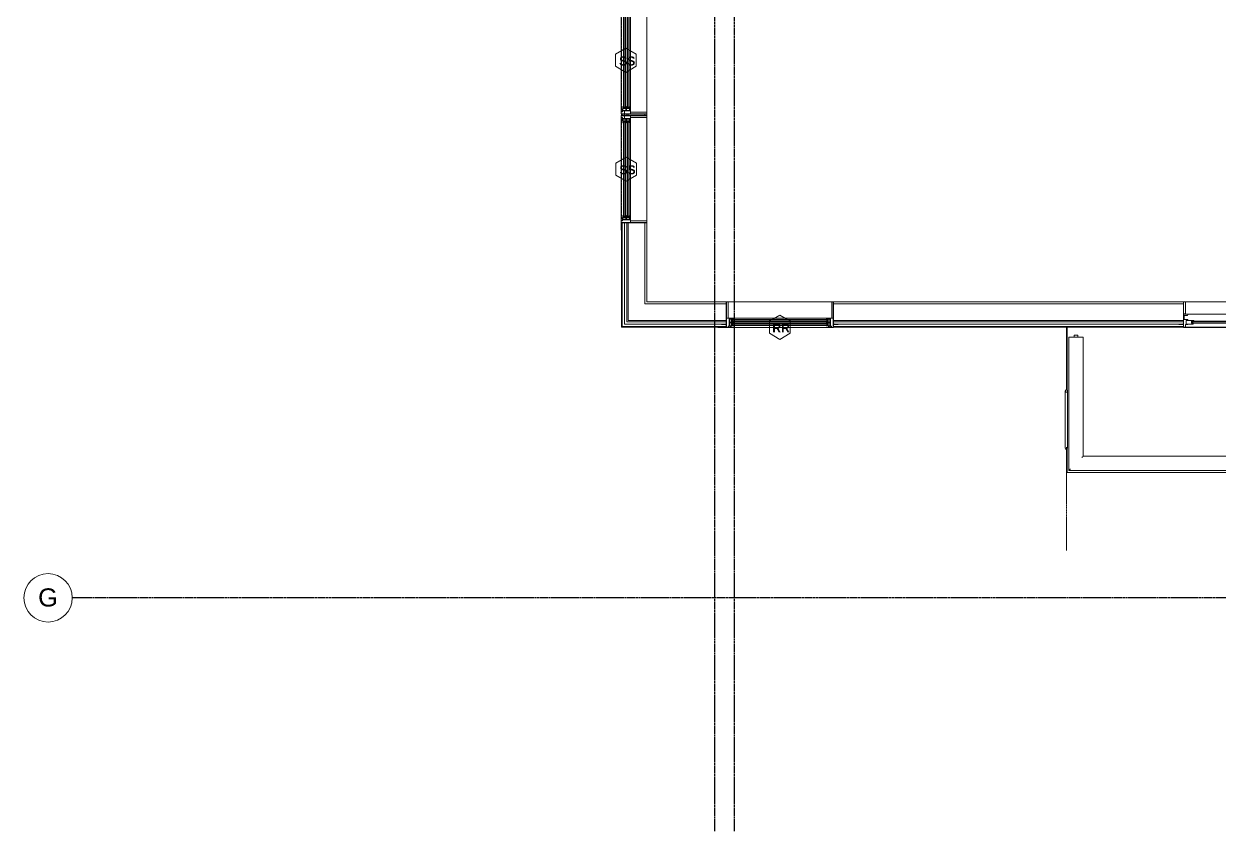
# Model space of a CAD drawing. Header units: inches. Extents: x -4058 to -1781, y 9814 to 12264.
# Drawn here: x -4057.8 to -3662.7, y 9814 to 10081 of the extents above; entities that cross this region are included whole.
import ezdxf

# ---------------------------------------------------------------- set-up
doc = ezdxf.new("R2010")
doc.units = ezdxf.units.IN
doc.header["$MEASUREMENT"] = 0
for name, pattern in [('Center 1_4_', [0.53125, 0.25, -0.09375, 0.09375, -0.09375]), ('Dash', [0.25, 0.125, -0.125]), ('Grid Line 1_2_', [0.875, 0.5, -0.125, 0.125, -0.125])]:
    doc.linetypes.add(name, pattern=pattern)
for name, color, linetype, lineweight in [('0-1', 7, 'Continuous', 5), ('0-2', 7, 'Continuous', 9), ('0-4', 165, 'Continuous', 5), ('A-DETL-CNTR-1', 7, 'Center 1_4_', 9), ('A-DETL-GENF-1', 7, 'Continuous', 9), ('A-DETL-GENF-2', 92, 'Continuous', 18), ('A-DETL-GENF-HDLN-1', 7, 'Dash', 9), ('A-DETL-GENF-HDLN-2', 1, 'Continuous', 18), ('A-DOOR', 31, 'Continuous', 18), ('A-DOOR-1', 7, 'Continuous', 9), ('A-DOOR-FRAM-1', 7, 'Continuous', 9), ('A-FLOR-1', 7, 'Continuous', 9), ('A-FLOR-2', 192, 'Continuous', 9), ('A-FLOR-HRAL-1', 7, 'Continuous', 9), ('A-GLAZ', 151, 'Continuous', 18), ('A-GLAZ-1', 10, 'Continuous', 30), ('A-GLAZ-2', 7, 'Continuous', 9), ('A-GLAZ-IDEN', 152, 'Continuous', 9), ('A-WALL-1', 7, 'Continuous', 9), ('A-WALL-2', 250, 'Continuous', 18), ('S-BEAM-1', 7, 'Continuous', 9), ('S-GRID-1', 1, 'Grid Line 1_2_', 30), ('S-GRID-IDEN', 1, 'Continuous', 9), ('S-GRID-IDEN-1', 147, 'Continuous', 9)]:
    doc.layers.add(name, color=color, linetype=linetype, lineweight=lineweight)
doc.styles.add('Arial', font='arial.ttf', dxfattribs={"height": 6})
doc.styles.add('Century Gothic_B', font='GOTHICB.TTF', dxfattribs={"height": 3})

# ---------------------------------------------------------------- blocks, each defined once
blk = doc.blocks.new('Door-Sliding-Marvin-2_Panel_Patio_Door-Essential - RR-MARVIN ESSENTIAL SLIDING - 6_-0_X6_-10_ - 3RD FLOOR 2-3446947-UNITS PLANS - 3RD FLOOR')
at = {"layer": 'A-DETL-GENF-1'}
for p, q in [((-32.87, -2.72), (-32.87, -2.27)), ((-32.61, -2.72), (-32.61, -2.27))]:
    blk.add_line(p, q, dxfattribs=at)
at = {"layer": 'A-DETL-GENF-2'}
for p, q in [((-35.75, 4.19), (-35.06, 4.19)), ((-35.75, 0.22), (-35.75, 4.19)), ((-35.06, 4.19), (-35.06, 0.22)), ((35.06, 4.19), (35.75, 4.19)), ((35.06, 0.22), (35.06, 4.19)), ((35.75, 4.19), (35.75, 0.22)), ((-35.06, 0.22), (-35.75, 0.22)), ((-35.75, 0.19), (-34.25, 0.19)), ((-35.75, -4.28), (-35.75, 0.19)), ((-34.25, 0.19), (-34.25, -0.1)), ((35.75, 0.22), (35.06, 0.22)), ((-37.25, -3.19), (-37.25, -3.23)), ((-35.91, -3.19), (-37.25, -3.19)), ((-35.75, -3.23), (-37.25, -3.23)), ((-35.75, -3.08), (-35.91, -3.08)), ((-35.91, -3.19), (-35.91, -3.08)), ((-35.5, -0.25), (-34.39, -0.25)), ((-35.5, -1.63), (-35.5, -0.25)), ((-35.5, -1.63), (-34.25, -1.63)), ((-34.25, -3.31), (-35, -3.31)), ((-35, -3.31), (-35, -4.28)), ((-32.41, -1.94), (-34.81, -1.94)), ((-34.81, -1.94), (-34.81, -3.19)), ((-34.81, -3.19), (-32.46, -3.19)), ((-34.39, -0.25), (-34.25, -0.1)), ((-34.25, -1.63), (-34.25, -1.94)), ((-34.25, -3.19), (-34.25, -3.31)), ((-33.09, -2.13), (-32.34, -2.13)), ((-33.09, -2.88), (-33.09, -2.13)), ((-32.38, -2.88), (-33.09, -2.88)), ((-32.98, -2.27), (-32.98, -2.13)), ((-32.98, -2.72), (-32.98, -2.88)), ((-32.46, -3.19), (-32.38, -2.88)), ((-32.34, -2), (-32.41, -1.94)), ((-32.34, -2.13), (-32.34, -2)), ((-35, -4.28), (-35.75, -4.28))]:
    blk.add_line(p, q, dxfattribs=at)
at = {"layer": 'A-DETL-GENF-HDLN-1'}
blk.add_line((1.75, -3.94), (33.01, -3.94), dxfattribs=at)
at = {"layer": 'A-DETL-GENF-HDLN-2'}
for p, q in [((35.75, 0.19), (34.25, 0.19)), ((34.25, 0.19), (34.25, -0.1)), ((35.75, -4.28), (35.75, 0.19)), ((-32.87, -2.72), (-32.87, -2.27)), ((-32.61, -2.72), (-32.61, -2.27)), ((-1.41, -2), (-1.34, -1.94)), ((-1.41, -2.13), (-1.41, -2)), ((-0.66, -2.13), (-1.41, -2.13)), ((-1.29, -3.19), (-1.38, -2.88)), ((-1.38, -2.88), (-0.66, -2.88)), ((-1.34, -1.94), (0.87, -1.94)), ((0.87, -3.19), (-1.29, -3.19)), ((-1.14, -2.72), (-1.14, -2.27)), ((1.34, -0.25), (-0.88, -0.25)), ((-0.88, -0.25), (-0.88, -1.72)), ((-0.88, -1.5), (1.29, -1.5)), ((0.24, -1.82), (-0.88, -1.72)), ((-0.88, -2.72), (-0.88, -2.27)), ((-0.77, -2.27), (-0.77, -2.13)), ((-0.77, -2.72), (-0.77, -2.88)), ((-0.66, -2.88), (-0.66, -2.13)), ((-0.24, -1.58), (-0.43, -1.58)), ((-0.43, -1.58), (-0.43, -1.68)), ((-0.43, -1.68), (0.43, -1.76)), ((-0.24, -1.51), (-0.24, -1.58)), ((-0.24, -1.62), (-0.24, -1.7)), ((-0.24, -1.62), (0.87, -1.72)), ((-0.24, -4.05), (-0.24, -3.53)), ((-0.24, -3.53), (1.51, -3.53)), ((0.24, -1.82), (0.24, -1.74)), ((0.24, -1.86), (0.43, -1.86)), ((0.24, -1.93), (0.24, -1.86)), ((0.43, -1.86), (0.43, -1.76)), ((0.66, -1.19), (0.66, -0.44)), ((0.66, -0.44), (1.41, -0.44)), ((1.37, -1.19), (0.66, -1.19)), ((0.77, -0.58), (0.77, -0.44)), ((0.77, -1.04), (0.77, -1.19)), ((0.87, -1.72), (0.87, -3.19)), ((0.88, -1.04), (0.88, -0.58)), ((1.14, -1.04), (1.14, -0.58)), ((1.29, -1.5), (1.37, -1.19)), ((1.41, -0.31), (1.34, -0.25)), ((1.41, -0.44), (1.41, -0.31)), ((1.51, -3.53), (1.51, -3.65)), ((1.51, -3.65), (1.75, -3.65)), ((1.51, -3.69), (1.51, -4.05)), ((1.71, -3.69), (1.51, -3.69)), ((1.64, -3.83), (1.64, -3.94)), ((1.64, -3.83), (1.71, -3.83)), ((1.75, -3.94), (1.64, -3.94)), ((1.71, -3.83), (1.71, -3.69)), ((1.75, -3.65), (1.75, -3.94)), ((32.41, -0.31), (32.47, -0.25)), ((32.41, -0.44), (32.41, -0.31)), ((33.16, -0.44), (32.41, -0.44)), ((32.52, -1.5), (32.44, -1.19)), ((32.44, -1.19), (33.16, -1.19)), ((32.47, -0.25), (34.84, -0.25)), ((34.84, -1.5), (32.52, -1.5)), ((32.68, -1.04), (32.68, -0.58)), ((32.93, -1.04), (32.93, -0.58)), ((33.25, -3.65), (33.01, -3.65)), ((33.01, -3.65), (33.01, -3.94)), ((33.01, -3.94), (33.12, -3.94)), ((33.04, -0.58), (33.04, -0.44)), ((33.04, -1.04), (33.04, -1.19)), ((33.05, -3.69), (33.25, -3.69)), ((33.05, -3.83), (33.05, -3.69)), ((33.12, -3.83), (33.05, -3.83)), ((33.12, -3.83), (33.12, -3.94)), ((33.16, -1.19), (33.16, -0.44)), ((33.25, -3.53), (33.25, -3.65)), ((35, -3.53), (33.25, -3.53)), ((33.25, -3.69), (33.25, -4.05)), ((34.39, -0.25), (34.25, -0.1)), ((35.5, -1.63), (34.25, -1.63)), ((34.25, -1.63), (34.25, -1.94)), ((34.81, -1.94), (34.25, -1.94)), ((34.81, -3.19), (34.25, -3.19)), ((34.25, -3.19), (34.25, -3.31)), ((34.25, -3.31), (35, -3.31)), ((35.5, -0.25), (34.39, -0.25)), ((34.81, -1.94), (34.81, -3.19)), ((34.84, -0.25), (34.84, -1.5)), ((35, -3.31), (35, -4.28)), ((35.5, -1.63), (35.5, -0.25)), ((35.75, -3.08), (35.9, -3.08)), ((35.75, -3.23), (37.25, -3.23)), ((35.9, -3.19), (35.9, -3.08)), ((35.9, -3.19), (37.25, -3.19)), ((37.25, -3.19), (37.25, -3.23)), ((0.34, -4.05), (-0.24, -4.05)), ((0.6, -4.36), (0.34, -4.05)), ((1.35, -4.36), (0.6, -4.36)), ((1.35, -4.05), (1.51, -4.05)), ((1.35, -4.05), (1.35, -4.36)), ((33.41, -4.05), (33.25, -4.05)), ((33.41, -4.05), (33.41, -4.36)), ((33.41, -4.36), (34.16, -4.36)), ((34.16, -4.36), (34.42, -4.05)), ((34.42, -4.05), (35, -4.05)), ((35, -4.28), (35.75, -4.28))]:
    blk.add_line(p, q, dxfattribs=at)
at = {"layer": 'A-DOOR'}
for p, q in [((-32.98, -2.13), (-0.77, -2.13)), ((-32.98, -2.27), (-0.77, -2.27)), ((-32.98, -2.72), (-0.77, -2.72)), ((-32.98, -2.88), (-0.77, -2.88)), ((0.77, -0.44), (33.04, -0.44)), ((0.77, -0.58), (33.04, -0.58)), ((0.77, -1.04), (33.04, -1.04)), ((0.77, -1.19), (33.04, -1.19))]:
    blk.add_line(p, q, dxfattribs=at)
at = {"layer": 'A-DOOR-1'}
for p, q in [((-35.75, -4.25), (-35.75, -4.19)), ((35.75, -4.19), (-35.75, -4.19)), ((35.75, -4.25), (-35.75, -4.25)), ((35.75, -4.19), (35.75, -4.25)), ((40.68, -4.25), (35.75, -4.25)), ((40.68, -4.19), (40.68, -4.25))]:
    blk.add_line(p, q, dxfattribs=at)
at = {"layer": 'A-DOOR-FRAM-1'}
for p, q in [((-35.75, 0.19), (35.75, 0.19)), ((-35.75, -4.28), (-35.75, 0.19)), ((35.75, 0.19), (35.75, -4.28)), ((35.75, -4.28), (-35.75, -4.28))]:
    blk.add_line(p, q, dxfattribs=at)
blk = doc.blocks.new('Window-Double_Hung-Marvin-Essential - 2-WIDE _TEMP ALL LOW_ ESDH3066-3454268-UNITS PLANS - 3RD FLOOR')
at = {"layer": 'A-DETL-GENF-HDLN-1'}
blk.add_line((16.1, 4.22), (-16.5, 4.22), dxfattribs=at)
at = {"layer": 'A-DETL-GENF-HDLN-2'}
for p, q in [((-17.75, 4.28), (-17.16, 4.28)), ((-17.75, 4.28), (-17.75, 1.19)), ((-17.08, 3.87), (-17.16, 4.28)), ((-16.85, 4.25), (-16.85, 3.87)), ((-16.3, 4.25), (-16.85, 4.25)), ((-16.3, 4.01), (-16.3, 4.25)), ((-16.18, 4.01), (-16.3, 4.01)), ((-16.19, 3.97), (-16.1, 3.97)), ((-16.19, 3.87), (-16.19, 3.97)), ((-16.18, 4.22), (-16.1, 4.22)), ((-16.18, 4.22), (-16.18, 4.01)), ((-16.1, 3.97), (-16.1, 4.22)), ((16.18, 4.22), (16.1, 4.22)), ((16.1, 3.97), (16.1, 4.22)), ((16.19, 3.97), (16.1, 3.97)), ((16.18, 4.22), (16.18, 4.01)), ((16.18, 4.01), (16.3, 4.01)), ((16.19, 3.87), (16.19, 3.97)), ((16.3, 4.01), (16.3, 4.25)), ((16.3, 4.25), (16.85, 4.25)), ((16.85, 4.25), (16.85, 3.87)), ((17.08, 3.87), (17.16, 4.28)), ((17.75, 4.28), (17.16, 4.28)), ((17.75, 4.28), (17.75, 1.19)), ((-19.25, 3.23), (-19.25, 3.19)), ((-17.75, 3.23), (-19.25, 3.23)), ((-19.25, 3.19), (-17.9, 3.19)), ((-17.9, 3.19), (-17.9, 3.08)), ((-17.9, 3.08), (-17.75, 3.08)), ((-16.72, 1.19), (-17.75, 1.19)), ((-17.13, 1.16), (-17.13, -4.19)), ((-17.08, 3.87), (-16.19, 3.87)), ((-16.38, 3.77), (-16.72, 3.77)), ((-16.72, 3.77), (-16.72, 1.19)), ((-15.34, 3.69), (-16.56, 3.69)), ((-16.56, 2.75), (-16.56, 3.69)), ((-16.56, 2.75), (-15.34, 2.75)), ((-15.34, 2.47), (-16.56, 2.47)), ((-16.56, 1.53), (-16.56, 2.47)), ((-16.56, 1.53), (-15.34, 1.53)), ((-16.38, 3.87), (-16.38, 3.77)), ((-15.94, 2.87), (-15.94, 3.59)), ((-15.94, 3.59), (-15.28, 3.59)), ((-15.28, 2.87), (-15.94, 2.87)), ((-15.94, 1.65), (-15.94, 2.37)), ((-15.94, 2.37), (-15.28, 2.37)), ((-15.28, 1.65), (-15.94, 1.65)), ((-15.84, 2.88), (-15.84, 3.57)), ((-15.84, 1.66), (-15.84, 2.35)), ((-15.54, 3.01), (-15.54, 3.45)), ((-15.54, 1.79), (-15.54, 2.23)), ((-15.34, 3.69), (-15.28, 3.63)), ((-15.34, 2.75), (-15.28, 2.81)), ((-15.34, 2.47), (-15.28, 2.41)), ((-15.34, 1.53), (-15.28, 1.59)), ((-15.28, 3.59), (-15.28, 3.63)), ((-15.28, 2.81), (-15.28, 2.87)), ((-15.28, 2.37), (-15.28, 2.41)), ((-15.28, 1.59), (-15.28, 1.65)), ((15.34, 3.69), (15.28, 3.63)), ((15.28, 3.59), (15.28, 3.63)), ((15.94, 3.59), (15.28, 3.59)), ((15.28, 2.81), (15.28, 2.87)), ((15.28, 2.87), (15.94, 2.87)), ((15.34, 2.75), (15.28, 2.81)), ((15.34, 2.47), (15.28, 2.41)), ((15.28, 2.37), (15.28, 2.41)), ((15.94, 2.37), (15.28, 2.37)), ((15.28, 1.59), (15.28, 1.65)), ((15.28, 1.65), (15.94, 1.65)), ((15.34, 1.53), (15.28, 1.59)), ((15.34, 3.69), (16.56, 3.69)), ((16.56, 2.75), (15.34, 2.75)), ((15.34, 2.47), (16.56, 2.47)), ((16.56, 1.53), (15.34, 1.53)), ((15.54, 3.01), (15.54, 3.45)), ((15.54, 1.79), (15.54, 2.23)), ((15.84, 2.88), (15.84, 3.57)), ((15.84, 1.66), (15.84, 2.35)), ((15.94, 2.87), (15.94, 3.59)), ((15.94, 1.65), (15.94, 2.37)), ((17.08, 3.87), (16.19, 3.87)), ((16.38, 3.87), (16.38, 3.77)), ((16.38, 3.77), (16.72, 3.77)), ((16.56, 2.75), (16.56, 3.69)), ((16.56, 1.53), (16.56, 2.47)), ((16.72, 3.77), (16.72, 1.19)), ((16.72, 1.19), (17.75, 1.19)), ((17.12, -4.19), (17.12, 1.16)), ((17.75, 3.23), (19.25, 3.23)), ((17.9, 3.08), (17.75, 3.08)), ((17.9, 3.19), (17.9, 3.08)), ((19.25, 3.19), (17.9, 3.19)), ((19.25, 3.23), (19.25, 3.19)), ((-17.13, -4.19), (-17.75, -4.19)), ((17.12, -4.19), (17.75, -4.19))]:
    blk.add_line(p, q, dxfattribs=at)
at = {"layer": 'A-GLAZ'}
for p, q in [((15.84, 3.57), (-15.84, 3.57)), ((15.84, 3.45), (-15.84, 3.45)), ((15.84, 3.01), (-15.84, 3.01)), ((15.84, 2.88), (-15.84, 2.88)), ((15.84, 2.35), (-15.84, 2.35)), ((15.84, 2.23), (-15.84, 2.23)), ((15.84, 1.79), (-15.84, 1.79)), ((15.84, 1.66), (-15.84, 1.66))]:
    blk.add_line(p, q, dxfattribs=at)
at = {"layer": 'A-GLAZ-1'}
for p, q in [((-17.75, 4.28), (-17.75, 1.19)), ((17.75, 1.19), (17.75, 4.28)), ((-17.75, 1.16), (-17.75, -4.19)), ((17.75, -4.19), (17.75, 1.16))]:
    blk.add_line(p, q, dxfattribs=at)
at = {"layer": 'A-GLAZ-2'}
for p, q in [((17.75, 4.28), (-17.75, 4.28)), ((20.21, 4.25), (17.75, 4.25)), ((17.75, 4.19), (20.21, 4.19)), ((20.21, 4.19), (20.21, 4.25)), ((-17.75, 1.19), (17.75, 1.19)), ((-17.75, -4.19), (17.75, -4.19))]:
    blk.add_line(p, q, dxfattribs=at)
blk = doc.blocks.new('Window-Double_Hung-Marvin-Essential - 2-WIDE _TEMP ALL LOW_ ESDH3066-3454271-UNITS PLANS - 3RD FLOOR')
at = {"layer": 'A-DETL-GENF-HDLN-1'}
blk.add_line((16.1, -4.22), (-16.5, -4.22), dxfattribs=at)
at = {"layer": 'A-DETL-GENF-HDLN-2'}
for p, q in [((-17.13, 4.19), (-17.75, 4.19)), ((-17.13, -1.16), (-17.13, 4.19)), ((17.12, 4.19), (17.75, 4.19)), ((17.12, 4.19), (17.12, -1.16)), ((-19.25, -3.23), (-19.25, -3.19)), ((-19.25, -3.19), (-17.9, -3.19)), ((-17.75, -3.23), (-19.25, -3.23)), ((-17.9, -3.19), (-17.9, -3.08)), ((-17.9, -3.08), (-17.75, -3.08)), ((-16.72, -1.19), (-17.75, -1.19)), ((-17.75, -4.28), (-17.75, -1.19)), ((-17.08, -3.87), (-17.16, -4.28)), ((-17.08, -3.87), (-16.19, -3.87)), ((-16.85, -4.25), (-16.85, -3.87)), ((-16.72, -3.77), (-16.72, -1.19)), ((-16.38, -3.77), (-16.72, -3.77)), ((-16.56, -1.53), (-15.34, -1.53)), ((-16.56, -1.53), (-16.56, -2.47)), ((-15.34, -2.47), (-16.56, -2.47)), ((-16.56, -2.75), (-15.34, -2.75)), ((-16.56, -2.75), (-16.56, -3.69)), ((-15.34, -3.69), (-16.56, -3.69)), ((-16.38, -3.87), (-16.38, -3.77)), ((-16.19, -3.87), (-16.19, -3.97)), ((-15.28, -1.65), (-15.94, -1.65)), ((-15.94, -1.65), (-15.94, -2.37)), ((-15.94, -2.37), (-15.28, -2.37)), ((-15.28, -2.87), (-15.94, -2.87)), ((-15.94, -2.87), (-15.94, -3.59)), ((-15.94, -3.59), (-15.28, -3.59)), ((-15.84, -1.66), (-15.84, -2.35)), ((-15.84, -2.88), (-15.84, -3.57)), ((-15.54, -1.79), (-15.54, -2.23)), ((-15.54, -3.01), (-15.54, -3.45)), ((-15.34, -1.53), (-15.28, -1.59)), ((-15.34, -2.47), (-15.28, -2.41)), ((-15.34, -2.75), (-15.28, -2.81)), ((-15.34, -3.69), (-15.28, -3.63)), ((-15.28, -1.59), (-15.28, -1.65)), ((-15.28, -2.37), (-15.28, -2.41)), ((-15.28, -2.81), (-15.28, -2.87)), ((-15.28, -3.59), (-15.28, -3.63)), ((15.34, -1.53), (15.28, -1.59)), ((15.28, -1.59), (15.28, -1.65)), ((15.28, -1.65), (15.94, -1.65)), ((15.28, -2.37), (15.28, -2.41)), ((15.94, -2.37), (15.28, -2.37)), ((15.34, -2.47), (15.28, -2.41)), ((15.34, -2.75), (15.28, -2.81)), ((15.28, -2.81), (15.28, -2.87)), ((15.28, -2.87), (15.94, -2.87)), ((15.28, -3.59), (15.28, -3.63)), ((15.94, -3.59), (15.28, -3.59)), ((15.34, -3.69), (15.28, -3.63)), ((16.56, -1.53), (15.34, -1.53)), ((15.34, -2.47), (16.56, -2.47)), ((16.56, -2.75), (15.34, -2.75)), ((15.34, -3.69), (16.56, -3.69)), ((15.54, -1.79), (15.54, -2.23)), ((15.54, -3.01), (15.54, -3.45)), ((15.84, -1.66), (15.84, -2.35)), ((15.84, -2.88), (15.84, -3.57)), ((15.94, -1.65), (15.94, -2.37)), ((15.94, -2.87), (15.94, -3.59)), ((17.08, -3.87), (16.19, -3.87)), ((16.19, -3.87), (16.19, -3.97)), ((16.38, -3.87), (16.38, -3.77)), ((16.38, -3.77), (16.72, -3.77)), ((16.56, -1.53), (16.56, -2.47)), ((16.56, -2.75), (16.56, -3.69)), ((16.72, -3.77), (16.72, -1.19)), ((16.72, -1.19), (17.75, -1.19)), ((16.85, -4.25), (16.85, -3.87)), ((17.08, -3.87), (17.16, -4.28)), ((17.75, -4.28), (17.75, -1.19)), ((17.9, -3.08), (17.75, -3.08)), ((17.75, -3.23), (19.25, -3.23)), ((17.9, -3.19), (17.9, -3.08)), ((19.25, -3.19), (17.9, -3.19)), ((19.25, -3.23), (19.25, -3.19)), ((-17.75, -4.28), (-17.16, -4.28)), ((-16.3, -4.25), (-16.85, -4.25)), ((-16.18, -4.01), (-16.3, -4.01)), ((-16.3, -4.01), (-16.3, -4.25)), ((-16.19, -3.97), (-16.1, -3.97)), ((-16.18, -4.22), (-16.18, -4.01)), ((-16.18, -4.22), (-16.1, -4.22)), ((-16.1, -3.97), (-16.1, -4.22)), ((16.19, -3.97), (16.1, -3.97)), ((16.1, -3.97), (16.1, -4.22)), ((16.18, -4.22), (16.1, -4.22)), ((16.18, -4.22), (16.18, -4.01)), ((16.18, -4.01), (16.3, -4.01)), ((16.3, -4.01), (16.3, -4.25)), ((16.3, -4.25), (16.85, -4.25)), ((17.75, -4.28), (17.16, -4.28))]:
    blk.add_line(p, q, dxfattribs=at)
at = {"layer": 'A-GLAZ'}
for p, q in [((15.84, -1.66), (-15.84, -1.66)), ((15.84, -1.79), (-15.84, -1.79)), ((15.84, -2.23), (-15.84, -2.23)), ((15.84, -2.35), (-15.84, -2.35)), ((15.84, -2.88), (-15.84, -2.88)), ((15.84, -3.01), (-15.84, -3.01)), ((15.84, -3.45), (-15.84, -3.45)), ((15.84, -3.57), (-15.84, -3.57))]:
    blk.add_line(p, q, dxfattribs=at)
at = {"layer": 'A-GLAZ-1'}
for p, q in [((-17.75, -1.16), (-17.75, 4.19)), ((17.75, 4.19), (17.75, -1.16)), ((-17.75, -4.28), (-17.75, -1.19)), ((17.75, -1.19), (17.75, -4.28))]:
    blk.add_line(p, q, dxfattribs=at)
at = {"layer": 'A-GLAZ-2'}
for p, q in [((-17.75, 4.19), (17.75, 4.19)), ((-17.75, -1.19), (17.75, -1.19)), ((17.75, -4.28), (-17.75, -4.28)), ((17.75, -4.19), (20.21, -4.19)), ((20.21, -4.25), (17.75, -4.25)), ((20.21, -4.19), (20.21, -4.25))]:
    blk.add_line(p, q, dxfattribs=at)
blk = doc.blocks.new('Window-Double_Hung-Marvin-Essential - 1-WIDE _TEMP LOWER_ ESDH3066-3454270-UNITS PLANS - 3RD FLOOR')
at = {"layer": 'A-DETL-GENF-HDLN-1'}
blk.add_line((16.1, 4.22), (-16.5, 4.22), dxfattribs=at)
at = {"layer": 'A-DETL-GENF-HDLN-2'}
for p, q in [((-17.75, 4.28), (-17.16, 4.28)), ((-17.75, 4.28), (-17.75, 1.19)), ((-17.08, 3.87), (-17.16, 4.28)), ((-16.85, 4.25), (-16.85, 3.87)), ((-16.3, 4.25), (-16.85, 4.25)), ((-16.3, 4.01), (-16.3, 4.25)), ((-16.18, 4.01), (-16.3, 4.01)), ((-16.19, 3.97), (-16.1, 3.97)), ((-16.19, 3.87), (-16.19, 3.97)), ((-16.18, 4.22), (-16.1, 4.22)), ((-16.18, 4.22), (-16.18, 4.01)), ((-16.1, 3.97), (-16.1, 4.22)), ((16.18, 4.22), (16.1, 4.22)), ((16.1, 3.97), (16.1, 4.22)), ((16.19, 3.97), (16.1, 3.97)), ((16.18, 4.22), (16.18, 4.01)), ((16.18, 4.01), (16.3, 4.01)), ((16.19, 3.87), (16.19, 3.97)), ((16.3, 4.01), (16.3, 4.25)), ((16.3, 4.25), (16.85, 4.25)), ((16.85, 4.25), (16.85, 3.87)), ((17.08, 3.87), (17.16, 4.28)), ((17.75, 4.28), (17.16, 4.28)), ((17.75, 4.28), (17.75, 1.19)), ((-19.25, 3.23), (-19.25, 3.19)), ((-17.75, 3.23), (-19.25, 3.23)), ((-19.25, 3.19), (-17.9, 3.19)), ((-17.9, 3.19), (-17.9, 3.08)), ((-17.9, 3.08), (-17.75, 3.08)), ((-16.72, 1.19), (-17.75, 1.19)), ((-17.13, 1.16), (-17.13, -4.19)), ((-17.08, 3.87), (-16.19, 3.87)), ((-16.38, 3.77), (-16.72, 3.77)), ((-16.72, 3.77), (-16.72, 1.19)), ((-15.34, 3.69), (-16.56, 3.69)), ((-16.56, 2.75), (-16.56, 3.69)), ((-16.56, 2.75), (-15.34, 2.75)), ((-15.34, 2.47), (-16.56, 2.47)), ((-16.56, 1.53), (-16.56, 2.47)), ((-16.56, 1.53), (-15.34, 1.53)), ((-16.38, 3.87), (-16.38, 3.77)), ((-15.94, 2.87), (-15.94, 3.59)), ((-15.94, 3.59), (-15.28, 3.59)), ((-15.28, 2.87), (-15.94, 2.87)), ((-15.94, 1.65), (-15.94, 2.37)), ((-15.94, 2.37), (-15.28, 2.37)), ((-15.28, 1.65), (-15.94, 1.65)), ((-15.84, 2.88), (-15.84, 3.57)), ((-15.84, 1.66), (-15.84, 2.35)), ((-15.54, 3.01), (-15.54, 3.45)), ((-15.54, 1.79), (-15.54, 2.23)), ((-15.34, 3.69), (-15.28, 3.63)), ((-15.34, 2.75), (-15.28, 2.81)), ((-15.34, 2.47), (-15.28, 2.41)), ((-15.34, 1.53), (-15.28, 1.59)), ((-15.28, 3.59), (-15.28, 3.63)), ((-15.28, 2.81), (-15.28, 2.87)), ((-15.28, 2.37), (-15.28, 2.41)), ((-15.28, 1.59), (-15.28, 1.65)), ((15.34, 3.69), (15.28, 3.63)), ((15.28, 3.59), (15.28, 3.63)), ((15.94, 3.59), (15.28, 3.59)), ((15.28, 2.81), (15.28, 2.87)), ((15.28, 2.87), (15.94, 2.87)), ((15.34, 2.75), (15.28, 2.81)), ((15.34, 2.47), (15.28, 2.41)), ((15.28, 2.37), (15.28, 2.41)), ((15.94, 2.37), (15.28, 2.37)), ((15.28, 1.59), (15.28, 1.65)), ((15.28, 1.65), (15.94, 1.65)), ((15.34, 1.53), (15.28, 1.59)), ((15.34, 3.69), (16.56, 3.69)), ((16.56, 2.75), (15.34, 2.75)), ((15.34, 2.47), (16.56, 2.47)), ((16.56, 1.53), (15.34, 1.53)), ((15.54, 3.01), (15.54, 3.45)), ((15.54, 1.79), (15.54, 2.23)), ((15.84, 2.88), (15.84, 3.57)), ((15.84, 1.66), (15.84, 2.35)), ((15.94, 2.87), (15.94, 3.59)), ((15.94, 1.65), (15.94, 2.37)), ((17.08, 3.87), (16.19, 3.87)), ((16.38, 3.87), (16.38, 3.77)), ((16.38, 3.77), (16.72, 3.77)), ((16.56, 2.75), (16.56, 3.69)), ((16.56, 1.53), (16.56, 2.47)), ((16.72, 3.77), (16.72, 1.19)), ((16.72, 1.19), (17.75, 1.19)), ((17.12, -4.19), (17.12, 1.16)), ((17.75, 3.23), (19.25, 3.23)), ((17.9, 3.08), (17.75, 3.08)), ((17.9, 3.19), (17.9, 3.08)), ((19.25, 3.19), (17.9, 3.19)), ((19.25, 3.23), (19.25, 3.19)), ((-17.13, -4.19), (-17.75, -4.19)), ((17.12, -4.19), (17.75, -4.19))]:
    blk.add_line(p, q, dxfattribs=at)
at = {"layer": 'A-GLAZ'}
for p, q in [((15.84, 3.57), (-15.84, 3.57)), ((15.84, 3.45), (-15.84, 3.45)), ((15.84, 3.01), (-15.84, 3.01)), ((15.84, 2.88), (-15.84, 2.88)), ((15.84, 2.35), (-15.84, 2.35)), ((15.84, 2.23), (-15.84, 2.23)), ((15.84, 1.79), (-15.84, 1.79)), ((15.84, 1.66), (-15.84, 1.66))]:
    blk.add_line(p, q, dxfattribs=at)
at = {"layer": 'A-GLAZ-1'}
for p, q in [((-17.75, 4.28), (-17.75, 1.19)), ((17.75, 1.19), (17.75, 4.28)), ((-17.75, 1.16), (-17.75, -4.19)), ((17.75, -4.19), (17.75, 1.16))]:
    blk.add_line(p, q, dxfattribs=at)
at = {"layer": 'A-GLAZ-2'}
for p, q in [((17.75, 4.28), (-17.75, 4.28)), ((20.46, 4.25), (17.75, 4.25)), ((17.75, 4.19), (20.46, 4.19)), ((20.46, 4.19), (20.46, 4.25)), ((-17.75, 1.19), (17.75, 1.19)), ((-17.75, -4.19), (17.75, -4.19))]:
    blk.add_line(p, q, dxfattribs=at)
blk = doc.blocks.new('Railing - Baluster_01-2700443-UNITS PLANS - 3RD FLOOR')
at = {"layer": 'A-FLOR-HRAL-1'}
for p, q in [((-0.59, 1.18), (0.59, 1.18)), ((-0.59, 0.59), (-0.59, 1.18)), ((0.59, 1.18), (0.59, 0.59))]:
    blk.add_line(p, q, dxfattribs=at)
blk = doc.blocks.new('Railing - Railing-3415214-UNITS PLANS - 3RD FLOOR')
at = {"layer": 'A-FLOR-HRAL-1'}
for p, q in [((-3712.3, 9977.44), (-3712.3, 9933.33)), ((-3712.3, 9977.44), (-3711.82, 9977.44)), ((-3711.82, 9977.44), (-3708.04, 9977.44)), ((-3708.04, 9977.44), (-3707.57, 9977.44)), ((-3707.57, 9938.05), (-3707.57, 9977.44)), ((-3603.47, 9977.44), (-3603.47, 9938.05)), ((-3603.47, 9977.44), (-3603, 9977.44)), ((-3603, 9977.44), (-3599.22, 9977.44)), ((-3599.22, 9977.44), (-3598.75, 9977.44)), ((-3598.75, 9933.33), (-3598.75, 9977.44)), ((-3603.47, 9938.05), (-3707.57, 9938.05)), ((-3712.3, 9933.33), (-3598.75, 9933.33))]:
    blk.add_line(p, q, dxfattribs=at)
for points, knots in [([(-3708.04, 9937.58), (-3708, 9937.62), (-3707.94, 9937.68), (-3707.86, 9937.76), (-3707.82, 9937.81), (-3707.78, 9937.84), (-3707.75, 9937.88), (-3707.72, 9937.91), (-3707.69, 9937.93), (-3707.66, 9937.96), (-3707.63, 9937.99), (-3707.61, 9938.02), (-3707.58, 9938.04), (-3707.57, 9938.05), (-3707.57, 9938.05)], [0, 0, 0, 0, 0.166667, 0.25, 0.333333, 0.375, 0.416667, 0.5, 0.541667, 0.583333, 0.666667, 0.75, 0.833333, 1, 1, 1, 1]), ([(-3603, 9937.58), (-3603.04, 9937.62), (-3603.1, 9937.68), (-3603.18, 9937.76), (-3603.23, 9937.81), (-3603.26, 9937.84), (-3603.3, 9937.88), (-3603.33, 9937.91), (-3603.35, 9937.93), (-3603.38, 9937.96), (-3603.41, 9937.99), (-3603.44, 9938.02), (-3603.46, 9938.04), (-3603.47, 9938.05), (-3603.47, 9938.05)], [0, 0, 0, 0, 0.166667, 0.25, 0.333333, 0.375, 0.416667, 0.5, 0.541667, 0.583333, 0.666667, 0.75, 0.833333, 1, 1, 1, 1]), ([(-3712.3, 9933.33), (-3712.3, 9933.33), (-3712.29, 9933.34), (-3712.26, 9933.36), (-3712.23, 9933.39), (-3712.21, 9933.42), (-3712.18, 9933.44), (-3712.15, 9933.47), (-3712.11, 9933.51), (-3712.07, 9933.55), (-3712.03, 9933.59), (-3712, 9933.63), (-3711.93, 9933.7), (-3711.87, 9933.76), (-3711.82, 9933.8)], [0, 0, 0, 0, 0.166667, 0.25, 0.333333, 0.416667, 0.458333, 0.5, 0.583333, 0.666667, 0.708333, 0.75, 0.833333, 1, 1, 1, 1]), ([(-3598.75, 9933.33), (-3598.75, 9933.33), (-3598.76, 9933.34), (-3598.78, 9933.36), (-3598.81, 9933.39), (-3598.84, 9933.42), (-3598.86, 9933.44), (-3598.89, 9933.47), (-3598.93, 9933.51), (-3598.97, 9933.55), (-3599.01, 9933.59), (-3599.05, 9933.63), (-3599.12, 9933.7), (-3599.18, 9933.76), (-3599.22, 9933.8)], [0, 0, 0, 0, 0.166667, 0.25, 0.333333, 0.416667, 0.458333, 0.5, 0.583333, 0.666667, 0.708333, 0.75, 0.833333, 1, 1, 1, 1])]:
    blk.add_open_spline(points, degree=3, knots=knots, dxfattribs=at)
blk.add_blockref('Railing - Baluster_01-2700443-UNITS PLANS - 3RD FLOOR', (-3709.93, 9976.85))
blk = doc.blocks.new('Walls 48 - Walls 1-3380701-UNITS PLANS - 3RD FLOOR')
at = {"layer": 'S-BEAM-1'}
for p, q in [((-3713.49, 9959.59), (-3713.49, 9940.65)), ((-3712.74, 9940.65), (-3712.74, 9959.59))]:
    blk.add_line(p, q, dxfattribs=at)
at = {"layer": 'S-BEAM-1', "flags": 128}
for points in [[(-3712.74, 9959.59), (-3712.75, 9959.68), (-3712.79, 9959.77), (-3712.84, 9959.85), (-3712.9, 9959.92), (-3712.98, 9959.96), (-3713.07, 9959.99), (-3713.16, 9959.99), (-3713.25, 9959.96), (-3713.33, 9959.92), (-3713.4, 9959.85), (-3713.45, 9959.77), (-3713.48, 9959.68), (-3713.49, 9959.59)], [(-3713.49, 9959.59), (-3713.48, 9959.49), (-3713.45, 9959.4), (-3713.4, 9959.32), (-3713.33, 9959.26), (-3713.25, 9959.21), (-3713.16, 9959.19), (-3713.07, 9959.19), (-3712.98, 9959.21), (-3712.9, 9959.26), (-3712.84, 9959.32), (-3712.79, 9959.4), (-3712.75, 9959.49), (-3712.74, 9959.59)]]:
    blk.add_lwpolyline(points, dxfattribs=at)
at = {"layer": 'S-BEAM-1'}
blk.add_ellipse((-3713.12, 9940.65), major_axis=(0.375, 0), ratio=0.93544, start_param=3.141593, end_param=5.223489, dxfattribs=at)
blk = doc.blocks.new('CTR - 1st Phase - Shell_rvt-1-UNITS PLANS - 3RD FLOOR')
at = {"layer": 'A-DETL-CNTR-1'}
for p, q in [((-3713.12, 9980.69), (-3713.12, 9959.99)), ((-3713.12, 9941.05), (-3713.12, 9906.8))]:
    blk.add_line(p, q, dxfattribs=at)
at = {"layer": 'A-FLOR-1'}
for p, q in [((-3712.93, 9980.69), (-3712.93, 9959.93)), ((-3712.93, 9940.72), (-3712.93, 9932.69)), ((-3712.93, 9932.69), (-3598.11, 9932.69))]:
    blk.add_line(p, q, dxfattribs=at)
at = {"layer": 'A-WALL-1'}
for p, q in [((-3860.22, 10051.24), (-3860.22, 10050.74)), ((-3857.19, 10051.24), (-3857.22, 10051.24)), ((-3857.22, 10050.74), (-3857.19, 10050.74)), ((-3851.85, 10050.74), (-3851.85, 10051.24)), ((-3860.22, 10012.78), (-3860.22, 9980.69)), ((-3857.19, 10015.24), (-3857.22, 10015.24)), ((-3851.85, 9989.06), (-3851.85, 10015.24)), ((-3825.61, 9989.06), (-3851.85, 9989.06)), ((-3674.47, 9989.06), (-3790.11, 9989.06)), ((-3674.47, 9985.06), (-3674.47, 9985.1)), ((-3825.61, 9983.69), (-3825.61, 9983.72)), ((-3790.11, 9983.72), (-3790.11, 9983.69)), ((-3860.22, 9980.69), (-3859.97, 9980.69)), ((-3859.97, 9980.69), (-3851.85, 9980.69)), ((-3851.85, 9980.69), (-3828.32, 9980.69)), ((-3790.11, 9980.69), (-3674.47, 9980.69))]:
    blk.add_line(p, q, dxfattribs=at)
at = {"layer": 'A-WALL-2'}
for p, q in [((-3859.97, 10051.24), (-3859.97, 10050.74)), ((-3859.22, 10051.24), (-3859.22, 10050.74)), ((-3858.47, 10051.24), (-3858.47, 10050.74)), ((-3857.97, 10051.24), (-3857.97, 10050.74)), ((-3852.47, 10051.24), (-3852.47, 10050.74)), ((-3859.97, 10015.24), (-3859.97, 9980.94)), ((-3859.22, 10015.24), (-3859.22, 9981.69)), ((-3858.47, 10015.24), (-3858.47, 9982.44)), ((-3857.97, 10015.24), (-3857.97, 9982.94)), ((-3852.47, 10015.24), (-3852.47, 9988.44)), ((-3851.85, 9988.44), (-3852.47, 9988.44)), ((-3825.61, 9988.44), (-3851.85, 9988.44)), ((-3674.47, 9988.44), (-3790.11, 9988.44)), ((-3859.22, 9980.94), (-3859.97, 9980.94)), ((-3858.47, 9981.69), (-3859.22, 9981.69)), ((-3851.85, 9980.94), (-3859.22, 9980.94)), ((-3857.97, 9982.44), (-3858.47, 9982.44)), ((-3851.85, 9981.69), (-3858.47, 9981.69)), ((-3852.47, 9982.94), (-3857.97, 9982.94)), ((-3851.85, 9982.44), (-3857.97, 9982.44)), ((-3851.85, 9982.94), (-3852.47, 9982.94)), ((-3825.61, 9982.94), (-3851.85, 9982.94)), ((-3825.61, 9982.44), (-3851.85, 9982.44)), ((-3825.61, 9981.69), (-3851.85, 9981.69)), ((-3825.61, 9980.94), (-3851.85, 9980.94)), ((-3674.47, 9982.94), (-3790.11, 9982.94)), ((-3674.47, 9982.44), (-3790.11, 9982.44)), ((-3674.47, 9981.69), (-3790.11, 9981.69)), ((-3674.47, 9980.94), (-3790.11, 9980.94))]:
    blk.add_line(p, q, dxfattribs=at)
at = {"layer": '0-2'}
for name, p, rotation in [('Window-Double_Hung-Marvin-Essential - 2-WIDE _TEMP ALL LOW_ ESDH3066-3454268-UNITS PLANS - 3RD FLOOR', (-3856.04, 10068.99), 89.99999999999991), ('Window-Double_Hung-Marvin-Essential - 2-WIDE _TEMP ALL LOW_ ESDH3066-3454271-UNITS PLANS - 3RD FLOOR', (-3856.04, 10032.99), 269.9999999999999), ('Window-Double_Hung-Marvin-Essential - 1-WIDE _TEMP LOWER_ ESDH3066-3454270-UNITS PLANS - 3RD FLOOR', (-3807.86, 9984.88), 180)]:
    blk.add_blockref(name, p, dxfattribs=dict(at, rotation=rotation))
for name, p in [('Door-Sliding-Marvin-2_Panel_Patio_Door-Essential - RR-MARVIN ESSENTIAL SLIDING - 6_-0_X6_-10_ - 3RD FLOOR 2-3446947-UNITS PLANS - 3RD FLOOR', (-3638.72, 9984.88)), ('Railing - Railing-3415214-UNITS PLANS - 3RD FLOOR', (0, 0)), ('Walls 48 - Walls 1-3380701-UNITS PLANS - 3RD FLOOR', (0, 0))]:
    blk.add_blockref(name, p, dxfattribs=at)
blk = doc.blocks.new('Grid - Grid Head - Circle-1738874-UNITS PLANS - 3RD FLOOR')
at = {"layer": 'S-GRID-IDEN-1'}
for start, end in [(360, 180), (180, 360)]:
    blk.add_arc((0, 0), 0.25, start, end, dxfattribs=at)
blk = doc.blocks.new('CTR - 1st Phase - Structure_rvt-1-UNITS PLANS - 3RD FLOOR')
at = {"layer": 'S-GRID-1'}
for p, q in [((-3829.32, 9814.03), (-3829.32, 12247.5)), ((-3822.82, 9814.03), (-3822.82, 12247.5)), ((-1781.27, 9891.19), (-4041.78, 9891.19))]:
    blk.add_line(p, q, dxfattribs=at)
at = {"layer": '0-4', "xscale": 31.99999999999999, "yscale": 31.99999999999999, "zscale": 31.99999999999999, "rotation": 89.99999999999987}
blk.add_blockref('Grid - Grid Head - Circle-1738874-UNITS PLANS - 3RD FLOOR', (-4049.78, 9891.19), dxfattribs=at)
at = {"layer": 'S-GRID-IDEN', "insert": (-4053.08, 9894.32), "char_height": 6, "width": 7.979, "attachment_point": 1, "style": 'Arial'}
blk.add_mtext('G', dxfattribs=at)
blk = doc.blocks.new('Window Tag - ONE-4156801-UNITS PLANS - 3RD FLOOR')
at = {"layer": 'A-GLAZ-IDEN'}
for p, q in [((0, 0.125), (-0.107, 0.062)), ((0.107, 0.062), (0, 0.125)), ((-0.107, 0.062), (-0.107, -0.062)), ((0.107, -0.062), (0.107, 0.062)), ((-0.107, -0.062), (0, -0.125)), ((0, -0.125), (0.107, -0.062))]:
    blk.add_line(p, q, dxfattribs=at)

msp = doc.modelspace()

# ---------------------------------------------------------------- linework, layer by layer
at = {"layer": 'A-FLOR-2'}
msp.add_line((-3673.79, 9989.06), (-3603.66, 9989.06), dxfattribs=at)

# ---------------------------------------------------------------- block references
at = {"layer": '0-1'}
for name in ['CTR - 1st Phase - Structure_rvt-1-UNITS PLANS - 3RD FLOOR', 'CTR - 1st Phase - Shell_rvt-1-UNITS PLANS - 3RD FLOOR']:
    msp.add_blockref(name, (0, 0), dxfattribs=at)
at = {"layer": 'A-GLAZ-IDEN', "xscale": 31.99999999999999, "yscale": 31.99999999999999, "zscale": 31.99999999999999}
for p in [(-3858.74, 10068.99), (-3858.64, 10032.99), (-3807.86, 9980.69)]:
    msp.add_blockref('Window Tag - ONE-4156801-UNITS PLANS - 3RD FLOOR', p, dxfattribs=at)

# ---------------------------------------------------------------- texts
at = {"layer": 'A-GLAZ-IDEN', "char_height": 3, "attachment_point": 1, "style": 'Century Gothic_B'}
for s, insert, width in [('SS', (-3861, 10070.27), 5.454), ('SS', (-3860.9, 10034.27), 5.454), ('RR', (-3810.37, 9981.97), 6.06)]:
    msp.add_mtext(s, dxfattribs=dict(at, insert=insert, width=width))

doc.saveas('drawing.dxf')
